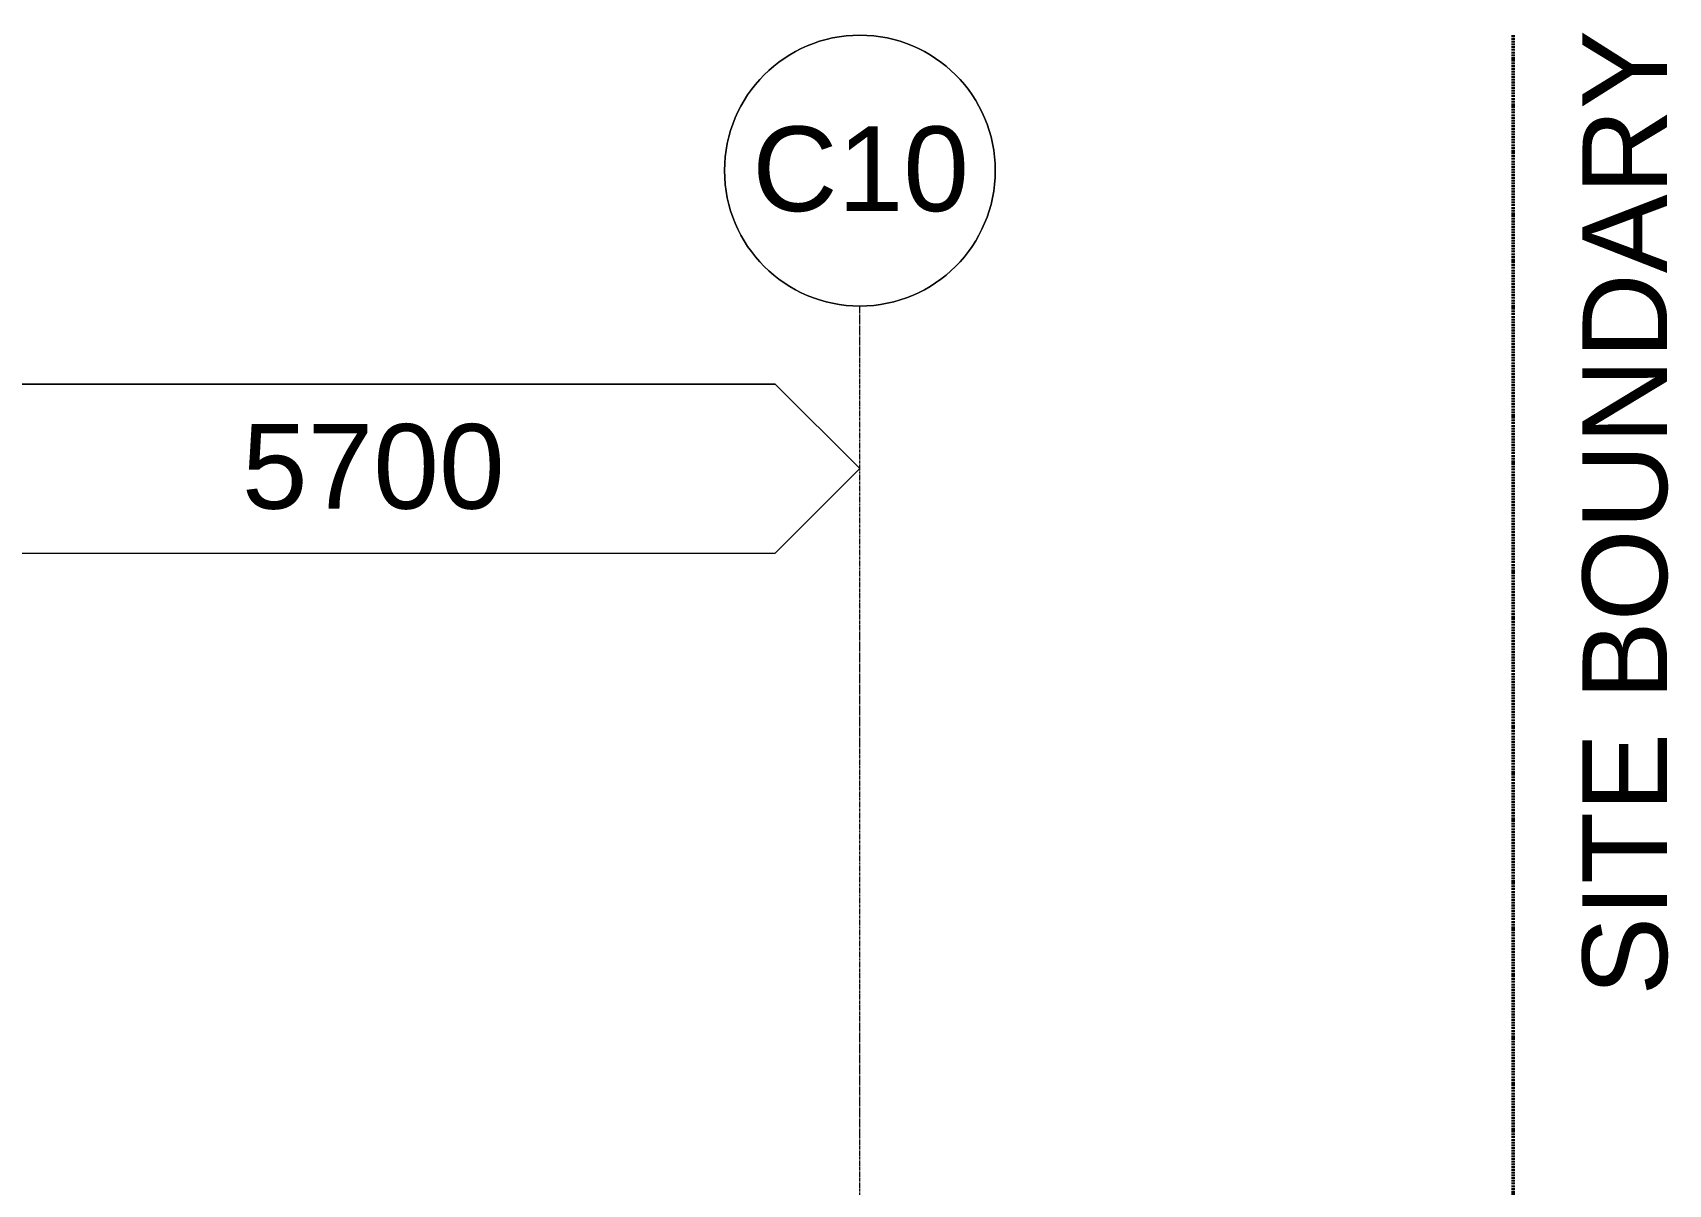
# Model space of a CAD drawing. Header units: millimetres. Extents: x -2361666 to -2009843, y -375 to 29863.
# Drawn here: x -2030785 to -2021119, y 19772 to 26575 of the extents above; entities that cross this region are included whole.
import ezdxf

# ---------------------------------------------------------------- set-up
doc = ezdxf.new("R2010")
doc.units = ezdxf.units.MM
doc.linetypes.add('BOUNDARY', pattern=[16, 10, -3, 0, -3])
doc.linetypes.add('Grid Line', pattern=[21, 12, -3, 3, -3])
for name, color, linetype, lineweight in [('A-ANNO-NOTE', 131, 'Continuous', 5), ('A-DETL', 90, 'Continuous', 50), ('A-DETL-GENF', 92, 'Continuous', 5), ('G-ANNO-TEXT', 231, 'Continuous', 5), ('S-GRID', 1, 'Continuous', 5), ('S-GRID-IDEN', 1, 'Continuous', 5)]:
    doc.layers.add(name, color=color, linetype=linetype, lineweight=lineweight)
doc.styles.add('Arial', font='arial.ttf', dxfattribs={"height": 500})

# ---------------------------------------------------------------- blocks, each defined once
blk = doc.blocks.new('Dimension - Grids _2D_ - 1-200-1015375-SOUTH EAST - PART C')
at = {"layer": 'A-DETL-GENF'}
for p, q in [((-1581068.2, 24500), (-1581568.2, 24000)), ((-1581568.2, 24000), (-1581068.2, 24500)), ((-1576368.2, 24500), (-1581068.2, 24500)), ((-1581068.2, 24500), (-1576368.2, 24500)), ((-1575868.2, 24000), (-1576368.2, 24500)), ((-1575868.2, 24000), (-1576368.2, 24500)), ((-1581568.2, 24000), (-1581068.2, 23500)), ((-1581568.2, 24000), (-1581068.2, 23500)), ((-1576368.2, 23500), (-1575868.2, 24000)), ((-1575868.2, 24000), (-1576368.2, 23500)), ((-1581068.2, 23500), (-1576368.2, 23500)), ((-1581068.2, 23500), (-1576368.2, 23500))]:
    blk.add_line(p, q, dxfattribs=at)
blk = doc.blocks.new('Grid - A1-203820-SOUTH EAST - PART C')
at = {"layer": 'S-GRID-IDEN'}
blk.add_circle((-1644568.2, 25760.7), 800, dxfattribs=at)
for start, end in [(0, 180), (180, 360)]:
    blk.add_arc((-1644568.2, 25760.7), 800, start, end, dxfattribs=at)

msp = doc.modelspace()

# ---------------------------------------------------------------- linework, layer by layer
at = {"layer": 'A-DETL', "linetype": 'BOUNDARY'}
msp.add_line((-2022036.7, -304.8), (-2022036.7, 26560.7), dxfattribs=at)
at = {"layer": 'S-GRID', "linetype": 'Grid Line'}
msp.add_line((-2025896.4, -304.8), (-2025896.4, 24960.7), dxfattribs=at)

# ---------------------------------------------------------------- block references
at = {"layer": 'A-DETL-GENF'}
msp.add_blockref('Dimension - Grids _2D_ - 1-200-1015375-SOUTH EAST - PART C', (-450028.2, 0), dxfattribs=at)
at = {"layer": 'S-GRID-IDEN'}
msp.add_blockref('Grid - A1-203820-SOUTH EAST - PART C', (-381328.2, 0), dxfattribs=at)

# ---------------------------------------------------------------- texts
at = {"layer": 'A-ANNO-NOTE', "insert": (-2029548.9, 24263.4), "char_height": 500, "width": 1859.915, "attachment_point": 1, "style": 'Arial'}
msp.add_mtext('5700', dxfattribs=at)
at = {"layer": 'G-ANNO-TEXT', "color": 7, "insert": (-2021626.3, 20886.2), "char_height": 500, "width": 6910.546, "attachment_point": 1, "rotation": 90, "style": 'Arial'}
msp.add_mtext('SITE BOUNDARY', dxfattribs=at)
at = {"layer": 'S-GRID-IDEN', "insert": (-2026532.8, 26021.5), "char_height": 500, "width": 1539.24, "attachment_point": 1, "style": 'Arial'}
msp.add_mtext('C10', dxfattribs=at)

doc.saveas('drawing.dxf')
